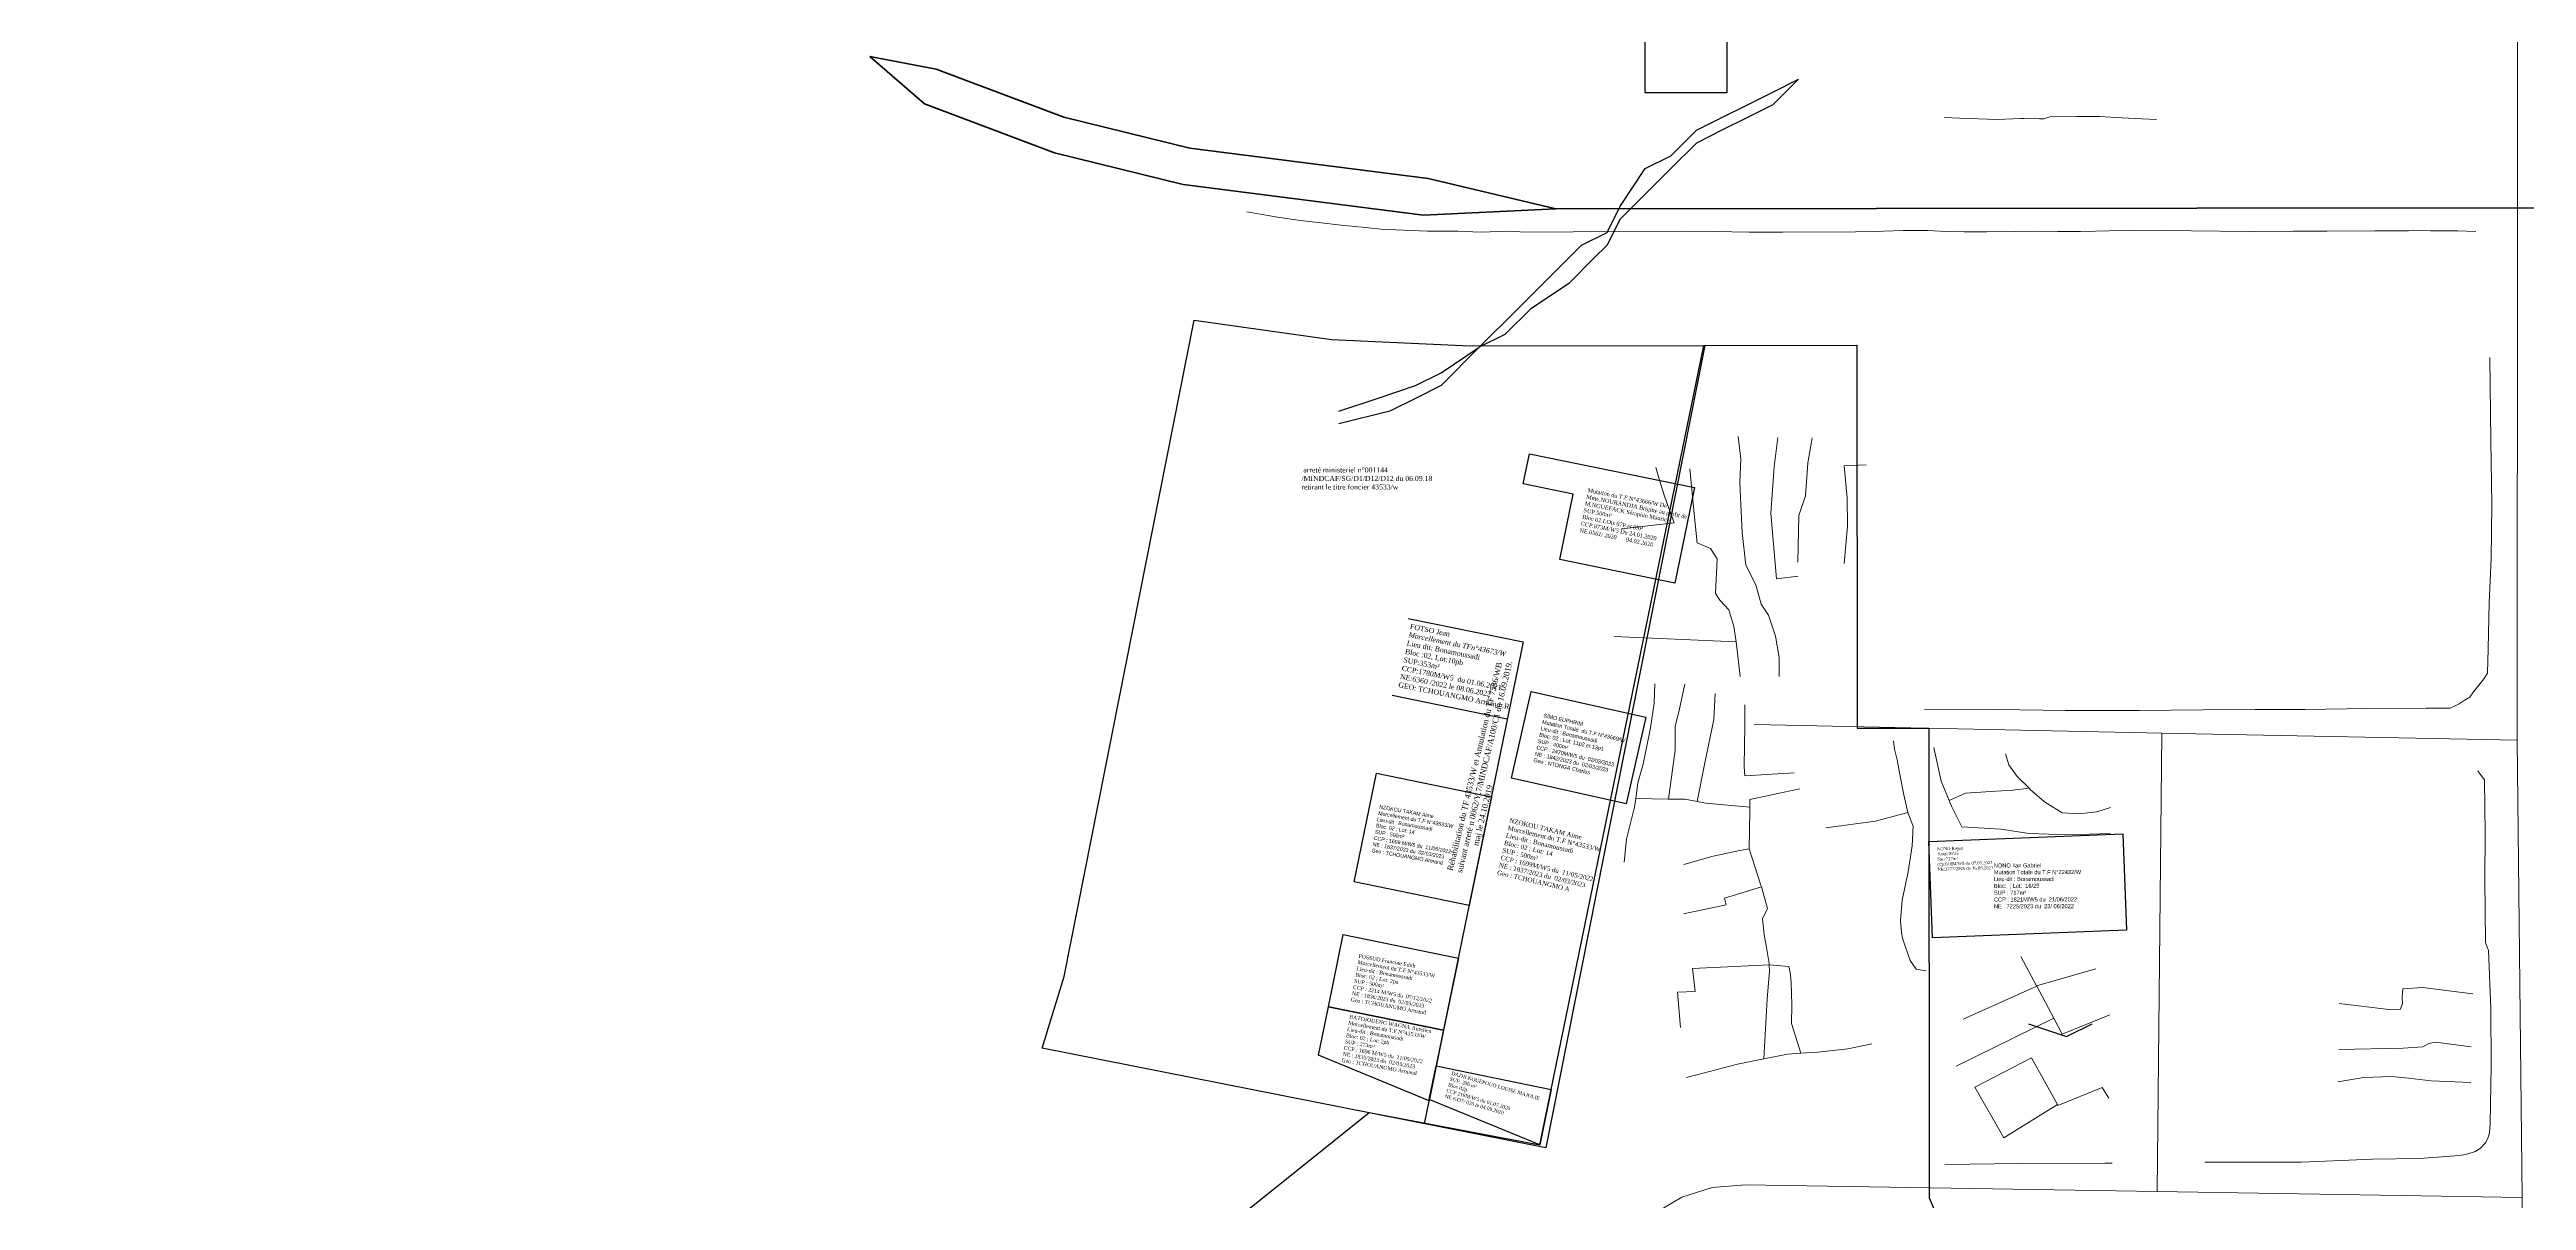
# Model space of a CAD drawing. Header units: millimetres. Extents: x 579832 to 917290, y 449831 to 1452191.
# Drawn here: x 581468.7 to 581953.6, y 451282.9 to 451508.3 of the extents above; entities that cross this region are included whole.
import ezdxf

# ---------------------------------------------------------------- set-up
doc = ezdxf.new("R2010")
doc.units = ezdxf.units.MM
doc.header["$LTSCALE"] = 10
for name, color, linetype, lineweight in [('drains_fossés', 120, 'Continuous', 20), ('MAJ APRES LE 13.01.2023', 222, 'Continuous', 30), ('Roads_main1', 10, 'Continuous', 100), ('Roads_others', 24, 'Continuous', 9)]:
    doc.layers.add(name, color=color, linetype=linetype, lineweight=lineweight)
doc.layers.add('end maj 26 02 2021', color=7, linetype='Continuous')
doc.layers.add('MAJ_AVRIL_2021', color=7, linetype='Continuous')
doc.styles.add('RomanS', font='romans.shx')
doc.styles.add('Times 1.0', font='times.ttf', dxfattribs={"width": 0.99, "height": 1})

msp = doc.modelspace()

# ---------------------------------------------------------------- linework, layer by layer
at = {"color": 5}
for p, q in [((581734.65, 451396.87), (581757.19, 451392.28)), ((581757.19, 451392.28), (581737.83, 451297.91)), ((581754.09, 451377.18), (581731.57, 451381.82))]:
    msp.add_line(p, q, dxfattribs=at)
at = {"layer": 'drains_fossés'}
for p, q in [((581790.83, 451416.1), (581789.81, 451426.18)), ((581786.73, 451415.63), (581776.42, 451414.44)), ((581798.87, 451392.32), (581774.99, 451393.34)), ((581785.67, 451361.53), (581779.23, 451361.66)), ((581857.72, 451324.96), (581854.64, 451330.71)), ((581857.72, 451324.96), (581854.64, 451330.71)), ((581857.74, 451324.9), (581843.32, 451318.4)), ((581857.74, 451324.9), (581843.32, 451318.4)), ((581869.32, 451328.29), (581857.72, 451324.96)), ((581869.32, 451328.29), (581857.72, 451324.96)), ((581861.12, 451318.61), (581857.74, 451324.9)), ((581861.12, 451318.61), (581857.74, 451324.9)), ((581841.95, 451309.2), (581861.12, 451318.61)), ((581841.95, 451309.2), (581861.12, 451318.61))]:
    msp.add_line(p, q, dxfattribs=at)
for points in [[(581881.23, 451494.61), (581878.33, 451494.71), (581874.39, 451494.95), (581870.04, 451495.16), (581865.6, 451495.2), (581860.34, 451495.14), (581859.13, 451494.73), (581858.98, 451494.72), (581858.76, 451494.72), (581858.31, 451494.72), (581855.32, 451494.79), (581854.66, 451494.78), (581849.94, 451494.58), (581842.63, 451494.88), (581839.71, 451494.99)], [(581881.23, 451494.61), (581878.33, 451494.71), (581874.39, 451494.95), (581870.04, 451495.16), (581865.6, 451495.2), (581860.34, 451495.14), (581859.13, 451494.73), (581858.98, 451494.72), (581858.76, 451494.72), (581858.31, 451494.72), (581855.32, 451494.79), (581854.66, 451494.78), (581849.94, 451494.58), (581842.63, 451494.88), (581839.71, 451494.99)], [(581943.71, 451472.69), (581940.2, 451472.82), (581934.88, 451472.8), (581932.5, 451472.84), (581930.56, 451472.81), (581923.9, 451472.77), (581914.57, 451472.72), (581907.94, 451472.71), (581900.34, 451472.68), (581899.63, 451472.75), (581899.2, 451472.7), (581876.84, 451472.92), (581874.55, 451472.84), (581869.26, 451472.74), (581866.32, 451472.7), (581861.88, 451472.68), (581857.74, 451472.71), (581853.69, 451472.66), (581847.99, 451472.59), (581843.57, 451472.59), (581839.97, 451472.68), (581836.42, 451472.88), (581831.58, 451472.85), (581825.87, 451472.69), (581818.67, 451472.56), (581811.86, 451472.58), (581807.98, 451472.57), (581801.43, 451472.56), (581794.63, 451472.68), (581788.46, 451472.74), (581782.01, 451472.61), (581773.98, 451472.66), (581767, 451472.59), (581757.65, 451472.51), (581754.61, 451472.71), (581748.86, 451472.56), (581744.42, 451472.73), (581743.94, 451472.73), (581738.49, 451472.72), (581733.73, 451472.94), (581729.35, 451473.15), (581725.69, 451473.5), (581721.54, 451473.89), (581717.65, 451474.38), (581713.62, 451474.82), (581709.11, 451475.45), (581705.78, 451476.07), (581703.11, 451476.54)], [(581943.71, 451472.69), (581940.2, 451472.82), (581934.88, 451472.8), (581932.5, 451472.84), (581930.56, 451472.81), (581923.9, 451472.77), (581914.57, 451472.72), (581907.94, 451472.71), (581900.34, 451472.68), (581899.63, 451472.75), (581899.2, 451472.7), (581876.84, 451472.92), (581874.55, 451472.84), (581869.26, 451472.74), (581866.32, 451472.7), (581861.88, 451472.68), (581857.74, 451472.71), (581853.69, 451472.66), (581847.99, 451472.59), (581843.57, 451472.59), (581839.97, 451472.68), (581836.42, 451472.88), (581831.58, 451472.85), (581825.87, 451472.69), (581818.67, 451472.56), (581811.86, 451472.58), (581807.98, 451472.57), (581801.43, 451472.56), (581794.63, 451472.68), (581788.46, 451472.74), (581782.01, 451472.61), (581773.98, 451472.66), (581767, 451472.59), (581757.65, 451472.51), (581754.61, 451472.71), (581748.86, 451472.56), (581744.42, 451472.73), (581743.94, 451472.73), (581738.49, 451472.72), (581733.73, 451472.94), (581729.35, 451473.15), (581725.69, 451473.5), (581721.54, 451473.89), (581717.65, 451474.38), (581713.62, 451474.82), (581709.11, 451475.45), (581705.78, 451476.07), (581703.11, 451476.54)], [(581946.48, 451447.99), (581946.64, 451431.67), (581946.83, 451419.25), (581946.72, 451408.57), (581946.34, 451400), (581946.13, 451390.91), (581946, 451386.19), (581945.35, 451385.13), (581943.3, 451382.55), (581942.57, 451381.5), (581941.45, 451380.84), (581940.49, 451380.16), (581938.73, 451379.33), (581934.02, 451379.29), (581922.42, 451379.27), (581910.33, 451379.06), (581900.52, 451379.03), (581890.31, 451379), (581877.79, 451378.87), (581863.37, 451378.89), (581845.56, 451379.1), (581835.77, 451379.06)], [(581946.48, 451447.99), (581946.64, 451431.67), (581946.83, 451419.25), (581946.72, 451408.57), (581946.34, 451400), (581946.13, 451390.91), (581946, 451386.19), (581945.35, 451385.13), (581943.3, 451382.55), (581942.57, 451381.5), (581941.45, 451380.84), (581940.49, 451380.16), (581938.73, 451379.33), (581934.02, 451379.29), (581922.42, 451379.27), (581910.33, 451379.06), (581900.52, 451379.03), (581890.31, 451379), (581877.79, 451378.87), (581863.37, 451378.89), (581845.56, 451379.1), (581835.77, 451379.06)], [(581799.32, 451432.54), (581799.79, 451428.1), (581799.6, 451423.51), (581799.84, 451419.23), (581800.1, 451413.75), (581800.78, 451407.35), (581802.72, 451403.5), (581803.81, 451399.67), (581805.22, 451397.55), (581806.62, 451393.43), (581807.29, 451389.27), (581807.31, 451385.5)], [(581811.06, 451405.14), (581806.81, 451404.68), (581805.7, 451417.52), (581806.34, 451426.56), (581807.03, 451432.32)], [(581810.99, 451407.9), (581811.17, 451417.03), (581812.47, 451420.9), (581812.92, 451427.37), (581813.49, 451430.67), (581813.78, 451432.25)], [(581820.02, 451407.62), (581820.72, 451414.94), (581820.63, 451420.44), (581820.02, 451426.8), (581824.35, 451426.95)], [(581786.73, 451415.63), (581784.92, 451420.63), (581783.87, 451423.95), (581783.17, 451426.45)], [(581798.87, 451392.32), (581798.42, 451395.31), (581797.48, 451398.61), (581795.73, 451400.44), (581794.87, 451401.78), (581795.16, 451408.59), (581793.9, 451410.58), (581791.28, 451411.69), (581790.83, 451416.1)], [(581799.69, 451385.52), (581799.06, 451391.18), (581798.87, 451392.32)], [(581779.23, 451361.66), (581779.63, 451364.67), (581780.69, 451368.34), (581782.12, 451375.46), (581782.82, 451380.33), (581782.99, 451384.11)], [(581785.67, 451361.53), (581786.93, 451371.12), (581786.97, 451375.72), (581787.78, 451379.21), (581788.86, 451384.05)], [(581791.26, 451361.01), (581792.65, 451367.94), (581794.5, 451377.11), (581794.77, 451382.16)], [(581800.62, 451380), (581800.62, 451375.63), (581800.5, 451372.01), (581800.46, 451367.85), (581800.6, 451366.05), (581810.23, 451366.63)], [(581832.53, 451358.87), (581831.71, 451362.36), (581830.89, 451366.63), (581830.41, 451369.2), (581829.88, 451371.27), (581829.71, 451372.93)], [(581840.59, 451361.23), (581839.01, 451365), (581837.59, 451371.59)], [(581840.59, 451361.23), (581839.01, 451365), (581837.59, 451371.59)], [(581856.25, 451363.63), (581853.93, 451365.95), (581852.29, 451368.19), (581851.65, 451370.38)], [(581856.25, 451363.63), (581853.93, 451365.95), (581852.29, 451368.19), (581851.65, 451370.38)], [(581801.57, 451359.91), (581801.58, 451361.45), (581811.38, 451363.51)], [(581856.25, 451363.63), (581853.1, 451363.23), (581848.78, 451362.99), (581843.81, 451362.69), (581840.59, 451361.23)], [(581856.25, 451363.63), (581853.1, 451363.23), (581848.78, 451362.99), (581843.81, 451362.69), (581840.59, 451361.23)], [(581872.17, 451359.86), (581869.51, 451359.02), (581865.97, 451358.6), (581862.71, 451358.84), (581859.25, 451360.97), (581856.45, 451363.42), (581856.25, 451363.63)], [(581872.17, 451359.86), (581869.51, 451359.02), (581865.97, 451358.6), (581862.71, 451358.84), (581859.25, 451360.97), (581856.45, 451363.42), (581856.25, 451363.63)], [(581944.09, 451367.05), (581944.57, 451366.37), (581945.44, 451365.27), (581945.55, 451354.81), (581945.49, 451345.76), (581945.62, 451333.41), (581945.98, 451332.34), (581946.18, 451331.91), (581946.69, 451320.41), (581946.7, 451309.27), (581946.51, 451297.92), (581946.39, 451296.17), (581946.13, 451295.3), (581945.69, 451294.28), (581944.68, 451293.2), (581943.64, 451292.48), (581941.73, 451291.88), (581940.47, 451291.7), (581932.73, 451291.11), (581923.49, 451290.99), (581909.54, 451290.4), (581890.73, 451290.38), (581890.64, 451290.38)], [(581944.09, 451367.05), (581944.57, 451366.37), (581945.44, 451365.27), (581945.55, 451354.81), (581945.49, 451345.76), (581945.62, 451333.41), (581945.98, 451332.34), (581946.18, 451331.91), (581946.69, 451320.41), (581946.7, 451309.27), (581946.51, 451297.92), (581946.39, 451296.17), (581946.13, 451295.3), (581945.69, 451294.28), (581944.68, 451293.2), (581943.64, 451292.48), (581941.73, 451291.88), (581940.47, 451291.7), (581932.73, 451291.11), (581923.49, 451290.99), (581909.54, 451290.4), (581890.73, 451290.38), (581890.64, 451290.38)], [(581776.97, 451349.15), (581777.45, 451353.64), (581779, 451359.94), (581779.23, 451361.66)], [(581791.26, 451361.01), (581788.92, 451361.47), (581785.67, 451361.53)], [(581801.57, 451359.91), (581792.87, 451360.69), (581791.26, 451361.01)], [(581801.42, 451351.8), (581801.57, 451359.13), (581801.57, 451359.91)], [(581832.53, 451358.87), (581826.21, 451357.21), (581816.48, 451355.86)], [(581836.11, 451327.91), (581834.13, 451328.19), (581832.95, 451329.92), (581832.03, 451332.51), (581831.47, 451334.29), (581831.25, 451335.3), (581831.1, 451337.73), (581831.43, 451341.71), (581832.61, 451347.26), (581833.34, 451352.34), (581833.57, 451356.18), (581832.58, 451358.66), (581832.53, 451358.87)], [(581872.11, 451354.79), (581864, 451354.54), (581856.26, 451354.77), (581850.72, 451355.64), (581843.07, 451356.05), (581841.03, 451360.14), (581840.59, 451361.23)], [(581872.11, 451354.79), (581864, 451354.54), (581856.26, 451354.77), (581850.72, 451355.64), (581843.07, 451356.05), (581841.03, 451360.14), (581840.59, 451361.23)], [(581788.66, 451348.71), (581794.4, 451350.33), (581799.64, 451351.43), (581801.42, 451351.8)], [(581803.83, 451344.36), (581803.69, 451344.87), (581801.42, 451351.8)], [(581788.59, 451339.01), (581796.94, 451340.83), (581796.62, 451342.14), (581803.83, 451344.36)], [(581805.36, 451329.08), (581805.35, 451329.34), (581804.77, 451332.86), (581804.39, 451334.96), (581804.04, 451338.04), (581805.01, 451340.1), (581803.83, 451344.36)], [(581788.02, 451316.75), (581787.38, 451323.69), (581790.89, 451323.82), (581790.38, 451328.34), (581805.36, 451329.08)], [(581804.31, 451310.64), (581804.94, 451322.4), (581805.41, 451327.82), (581805.36, 451329.08)], [(581811.54, 451311.73), (581809.76, 451317.58), (581809.8, 451321.23), (581809.65, 451325.65), (581809.49, 451327.52), (581809.22, 451328.71), (581805.36, 451329.08)], [(581943.12, 451323.37), (581933.26, 451324.6), (581929.46, 451324.35), (581929.29, 451322.72), (581929.34, 451321.42), (581928.94, 451320.3), (581927.25, 451320.26), (581916.94, 451321.51)], [(581943.12, 451323.37), (581933.26, 451324.6), (581929.46, 451324.35), (581929.29, 451322.72), (581929.34, 451321.42), (581928.94, 451320.3), (581927.25, 451320.26), (581916.94, 451321.51)], [(581861.12, 451318.61), (581862.71, 451315.45), (581872.05, 451319.28)], [(581861.12, 451318.61), (581862.71, 451315.45), (581872.05, 451319.28)], [(581789.16, 451307), (581799.13, 451309.63), (581804.31, 451310.64)], [(581804.31, 451310.64), (581808.96, 451311.55), (581811.54, 451311.73)], [(581811.54, 451311.73), (581814.86, 451311.96), (581820.79, 451312.59), (581825.45, 451313.61)], [(581845.6, 451305.12), (581856.73, 451310.86), (581861.79, 451301.68)], [(581845.6, 451305.12), (581856.73, 451310.86), (581861.79, 451301.68)], [(581942.8, 451313.02), (581935.9, 451313.88), (581934.55, 451313.63), (581933.36, 451312.99), (581929.47, 451312.76), (581916.91, 451312.5)], [(581942.8, 451313.02), (581935.9, 451313.88), (581934.55, 451313.63), (581933.36, 451312.99), (581929.47, 451312.76), (581916.91, 451312.5)], [(581942.78, 451306.01), (581934.96, 451306.32), (581930.53, 451306.85), (581927.3, 451307.16), (581921.77, 451307.01), (581916.72, 451306.16)], [(581942.78, 451306.01), (581934.96, 451306.32), (581930.53, 451306.85), (581927.3, 451307.16), (581921.77, 451307.01), (581916.72, 451306.16)], [(581861.79, 451301.68), (581851.29, 451295.16), (581845.6, 451305.12)], [(581861.79, 451301.68), (581851.29, 451295.16), (581845.6, 451305.12)], [(581861.79, 451301.68), (581861.87, 451301.53), (581870.55, 451305.05), (581871.85, 451302.96)], [(581861.79, 451301.68), (581861.87, 451301.53), (581870.55, 451305.05), (581871.85, 451302.96)], [(581872.54, 451290.2), (581871.14, 451290.19), (581854.31, 451290.14), (581839.74, 451289.97)], [(581872.54, 451290.2), (581871.14, 451290.19), (581854.31, 451290.14), (581839.74, 451289.97)]]:
    msp.add_lwpolyline(points, dxfattribs=at)
at = {"layer": 'end maj 26 02 2021', "flags": 128}
for points in [[(581768.61, 451469.99), (581773.61, 451472.49), (581776.11, 451477.49), (581781.11, 451484.99), (581786.11, 451487.49), (581791.11, 451492.49), (581796.11, 451494.99), (581801.11, 451497.49), (581806.11, 451499.99), (581811.11, 451502.49), (581806.11, 451497.49), (581801.11, 451494.99), (581796.11, 451492.49), (581791.11, 451489.99), (581786.11, 451484.99), (581781.11, 451479.99), (581776.11, 451474.99), (581773.61, 451469.99), (581771.11, 451467.49), (581766.11, 451462.49), (581758.61, 451457.49), (581753.61, 451452.49), (581748.61, 451449.99), (581741.11, 451442.49), (581736.11, 451439.99), (581731.11, 451437.49), (581721.11, 451434.99)], [(581768.61, 451469.99), (581773.61, 451472.49), (581776.11, 451477.49), (581781.11, 451484.99), (581786.11, 451487.49), (581791.11, 451492.49), (581796.11, 451494.99), (581801.11, 451497.49), (581806.11, 451499.99), (581811.11, 451502.49), (581806.11, 451497.49), (581801.11, 451494.99), (581796.11, 451492.49), (581791.11, 451489.99), (581786.11, 451484.99), (581781.11, 451479.99), (581776.11, 451474.99), (581773.61, 451469.99), (581771.11, 451467.49), (581766.11, 451462.49), (581758.61, 451457.49), (581753.61, 451452.49), (581748.61, 451449.99), (581741.11, 451442.49), (581736.11, 451439.99), (581731.11, 451437.49), (581721.11, 451434.99)], [(581721.11, 451437.49), (581728.61, 451439.99), (581736.11, 451442.49), (581741.11, 451444.99), (581748.61, 451449.99), (581756.11, 451457.49), (581761.11, 451462.49), (581768.61, 451469.99)], [(581721.11, 451437.49), (581728.61, 451439.99), (581736.11, 451442.49), (581741.11, 451444.99), (581748.61, 451449.99), (581756.11, 451457.49), (581761.11, 451462.49), (581768.61, 451469.99)], [(581856.11, 451317.49), (581863.61, 451314.99), (581868.61, 451317.49)], [(581856.11, 451317.49), (581863.61, 451314.99), (581868.61, 451317.49)], [(581856.11, 451317.49), (581863.61, 451314.99), (581868.61, 451317.49)], [(581856.11, 451317.49), (581863.61, 451314.99), (581868.61, 451317.49)]]:
    msp.add_lwpolyline(points, dxfattribs=at)
at = {"layer": 'end maj 26 02 2021', "color": 6, "lineweight": 30, "flags": 128}
msp.add_lwpolyline([(581692.8, 451455.31), (581719.65, 451451.5), (581746.75, 451450.26), (581792.75, 451450.34), (581761.65, 451293.19), (581727.71, 451299.91), (581662.98, 451312.73), (581667.34, 451326.77)], close=True, dxfattribs=at)
msp.add_lwpolyline([(581692.8, 451455.31), (581719.65, 451451.5), (581746.75, 451450.26), (581792.75, 451450.34), (581761.65, 451293.19), (581727.71, 451299.91), (581662.98, 451312.73), (581667.34, 451326.77)], close=True, dxfattribs=at)
at = {"layer": 'end maj 26 02 2021', "color": 1, "flags": 128}
msp.add_lwpolyline([(581523.29, 450916.17), (581435.73, 451067.69), (581514.41, 451121.81), (581502.75, 451138.06), (581635.77, 451226.97), (581727.07, 451300.14), (581760.47, 451293.77), (581792.55, 451450.37), (581822.55, 451450.4), (581822.62, 451375.4), (581836.62, 451375.41), (581836.71, 451283.41), (581873, 451198.87), (581858.81, 451194), (581868.56, 451165.63), (581941.38, 451190.64), (581945.75, 451135.81), (581981.43, 451091.36), (581931.38, 451053.09), (581929, 450990.99), (581996.59, 450953.66)], dxfattribs=at)
msp.add_lwpolyline([(581523.29, 450916.17), (581435.73, 451067.69), (581514.41, 451121.81), (581502.75, 451138.06), (581635.77, 451226.97), (581727.07, 451300.14), (581760.47, 451293.77), (581792.55, 451450.37), (581822.55, 451450.4), (581822.62, 451375.4), (581836.62, 451375.41), (581836.71, 451283.41), (581873, 451198.87), (581858.81, 451194), (581868.56, 451165.63), (581941.38, 451190.64), (581945.75, 451135.81), (581981.43, 451091.36), (581931.38, 451053.09), (581929, 450990.99), (581996.59, 450953.66)], dxfattribs=at)
at = {"layer": 'end maj 26 02 2021', "color": 1, "lineweight": 30, "flags": 128}
msp.add_lwpolyline([(581523.29, 450916.17), (581435.73, 451067.69), (581514.41, 451121.81), (581502.75, 451138.06), (581635.77, 451226.97), (581727.07, 451300.14), (581760.47, 451293.77), (581792.55, 451450.37), (581822.55, 451450.4), (581822.62, 451375.4), (581836.62, 451375.41), (581836.71, 451283.41), (581873, 451198.87), (581858.81, 451194), (581868.56, 451165.63), (581941.38, 451190.64), (581945.75, 451135.81), (581981.43, 451091.36), (581931.38, 451053.09), (581929, 450990.99), (581996.59, 450953.66)], dxfattribs=at)
msp.add_lwpolyline([(581523.29, 450916.17), (581435.73, 451067.69), (581514.41, 451121.81), (581502.75, 451138.06), (581635.77, 451226.97), (581727.07, 451300.14), (581760.47, 451293.77), (581792.55, 451450.37), (581822.55, 451450.4), (581822.62, 451375.4), (581836.62, 451375.41), (581836.71, 451283.41), (581873, 451198.87), (581858.81, 451194), (581868.56, 451165.63), (581941.38, 451190.64), (581945.75, 451135.81), (581981.43, 451091.36), (581931.38, 451053.09), (581929, 450990.99), (581996.59, 450953.66)], dxfattribs=at)
at = {"layer": 'end maj 26 02 2021', "color": 3, "lineweight": -3, "flags": 128}
msp.add_lwpolyline([(581758.42, 451429.16), (581790.74, 451422.55), (581786.91, 451403.83), (581764.38, 451408.44), (581764.38, 451408.44), (581767, 451421.22), (581757.2, 451423.23)], close=True, dxfattribs=at)
msp.add_lwpolyline([(581758.42, 451429.16), (581790.74, 451422.55), (581786.91, 451403.83), (581764.38, 451408.44), (581764.38, 451408.44), (581767, 451421.22), (581757.2, 451423.23)], close=True, dxfattribs=at)
at = {"layer": 'end maj 26 02 2021', "color": 150, "lineweight": -3, "flags": 128}
msp.add_lwpolyline([(581740.14, 451309.29), (581762.7, 451304.67), (581760.47, 451293.77), (581738.79, 451302.68)], close=True, dxfattribs=at)
msp.add_lwpolyline([(581740.14, 451309.29), (581762.7, 451304.67), (581760.47, 451293.77), (581738.79, 451302.68)], close=True, dxfattribs=at)
at = {"layer": 'MAJ APRES LE 13.01.2023', "flags": 128}
for points in [[(581781.07, 451529.81), (581797.08, 451529.81), (581797.1, 451499.84), (581781.09, 451499.83)], [(581758.74, 451382.56), (581781.19, 451377.56), (581777.38, 451360.59), (581754.93, 451365.59)], [(581721.97, 451334.97), (581744.5, 451330.33), (581741.61, 451316.23), (581719.08, 451320.86)], [(581719.08, 451320.86), (581741.61, 451316.23), (581738.79, 451302.44), (581717.13, 451311.34)]]:
    msp.add_lwpolyline(points, close=True, dxfattribs=at)
at = {"layer": 'MAJ APRES LE 13.01.2023', "color": 232, "lineweight": 30, "flags": 128}
for points in [[(581728.45, 451366.59), (581750.97, 451361.95), (581746.62, 451340.65), (581724.09, 451345.29)], [(581874.59, 451354.72), (581875.33, 451335.85), (581837.36, 451334.35), (581836.62, 451353.22)], [(581874.59, 451354.72), (581875.33, 451335.85), (581837.36, 451334.35), (581836.62, 451353.22)]]:
    msp.add_lwpolyline(points, close=True, dxfattribs=at)
at = {"layer": 'MAJ_AVRIL_2021', "color": 150, "lineweight": -3, "flags": 128}
msp.add_lwpolyline([(581874.59, 451354.72), (581875.33, 451335.85), (581837.36, 451334.35), (581836.62, 451353.22)], close=True, dxfattribs=at)
msp.add_lwpolyline([(581874.59, 451354.72), (581875.33, 451335.85), (581837.36, 451334.35), (581836.62, 451353.22)], close=True, dxfattribs=at)
msp.add_lwpolyline([(581874.59, 451354.72), (581875.33, 451335.85), (581837.36, 451334.35), (581836.62, 451353.22)], close=True, dxfattribs=at)
msp.add_lwpolyline([(581874.59, 451354.72), (581875.33, 451335.85), (581837.36, 451334.35), (581836.62, 451353.22)], close=True, dxfattribs=at)
at = {"layer": 'Roads_main1'}
for points in [[(581629.26, 451506.97), (581639.98, 451497.66), (581665.45, 451488.08), (581690.61, 451481.89), (581737.66, 451475.88), (581763.56, 451477.08)], [(581763.56, 451477.08), (581738.58, 451483.02), (581691.95, 451488.99), (581667.24, 451495.07), (581642.29, 451504.45), (581629.26, 451506.97)], [(582239.56, 451478.89), (582091.41, 451476.81), (581951.87, 451477.29), (581763.56, 451477.08)], [(582239.56, 451478.89), (582091.41, 451476.81), (581951.87, 451477.29), (581763.56, 451477.08)]]:
    msp.add_lwpolyline(points, dxfattribs=at)
at = {"layer": 'Roads_others'}
msp.add_line((581882.24, 451374.44), (581881.34, 451284.64), dxfattribs=at)
msp.add_line((581882.24, 451374.44), (581881.34, 451284.64), dxfattribs=at)
for points in [[(581953.31, 452087.43), (581950.42, 451884.42), (581949.81, 451840.96), (581950.35, 451784.12), (581950.3, 451730.35), (581952.57, 451595.64), (581951.93, 451550.34), (581951.87, 451477.29)], [(581953.31, 452087.43), (581950.42, 451884.42), (581949.81, 451840.96), (581950.35, 451784.12), (581950.3, 451730.35), (581952.57, 451595.64), (581951.93, 451550.34), (581951.87, 451477.29)], [(581951.87, 451477.29), (581951.84, 451373.08), (581952.79, 451283.46), (581951.83, 451193.61)], [(581951.87, 451477.29), (581951.84, 451373.08), (581952.79, 451283.46), (581951.83, 451193.61)], [(581802.44, 451376.11), (581882.24, 451374.44), (581951.84, 451373.08)], [(581802.44, 451376.11), (581882.24, 451374.44), (581951.84, 451373.08)], [(581952.79, 451283.46), (581881.34, 451284.64), (581800.66, 451285.98), (581794.19, 451285.46), (581788.23, 451283.53), (581781.98, 451279.83), (581762.16, 451267.15), (581617.21, 451174.32)], [(581952.79, 451283.46), (581881.34, 451284.64), (581800.66, 451285.98), (581794.19, 451285.46), (581788.23, 451283.53), (581781.98, 451279.83), (581762.16, 451267.15), (581617.21, 451174.32)]]:
    msp.add_lwpolyline(points, dxfattribs=at)

# ---------------------------------------------------------------- texts
at = {"insert": (581735.17, 451395.86), "char_height": 1, "width": 22.5847, "attachment_point": 1, "rotation": 348.7137}
msp.add_mtext('\\A1;{\\fTimes New Roman|b0|i0|c0|p18;FOTSO Jean\\P\\fTimes New Roman|b0|i1|c0|p18;\\C1;Morcellement du TFn°43673/W\\P\\fTimes New Roman|b0|i0|c0|p18;\\C0;Lieu dit: Bonamoussadi\\PBloc :02, Lot:10pb\\PSUP:353m²\\PCCP:1780M/W5  du 01.06.2021\\PNE:6360 /2022 le 08.06.2022\\P\\C1;GEO: TCHOUANGMO Armand .R}', dxfattribs=at)
at = {"color": 3, "insert": (581754.62, 451357.8), "char_height": 0.8967, "width": 22.2766, "attachment_point": 1, "rotation": 346.7597}
msp.add_mtext('{\\fTimes New Roman|b0|i0|c0|p18;NZOKOU TAKAM Aime   \\P\\C1;Morcellement du T.F N°43533/W      \\P\\C256;Lieu-dit : Bonamoussadi\\PBloc: 02 ; Lot: 14\\PSUP : 500m²\\PCCP : 1699M/W5 du  11/05/2022\\PNE : 1837/2023 du  02/03/2023\\P\\C1;Geo : TCHOUANGMO A}', dxfattribs=at)
at = {"layer": 'end maj 26 02 2021', "color": 150, "linetype": 'ByBlock', "lineweight": -3, "ltscale": 0.0014, "insert": (581713.78, 451426.48), "char_height": 1, "width": 90.5408, "attachment_point": 1, "style": 'Times 1.0'}
msp.add_mtext('\\A1;{\\fTimes New Roman|b0|i0|c186|p18;\\C1; arreté ministeriel n°001144\\fTimes New Roman|b0|i0|c0|p18;\\P\\fTimes New Roman|b0|i0|c186|p18;/MINDCAF/SG/D1/D12/D12 du 06.09.18\\P\\fTimes New Roman|b0|i0|c0|p18;retirant le titre foncier 43533/w}', dxfattribs=at)
msp.add_mtext('\\A1;{\\fTimes New Roman|b0|i0|c186|p18;\\C1; arreté ministeriel n°001144\\fTimes New Roman|b0|i0|c0|p18;\\P\\fTimes New Roman|b0|i0|c186|p18;/MINDCAF/SG/D1/D12/D12 du 06.09.18\\P\\fTimes New Roman|b0|i0|c0|p18;retirant le titre foncier 43533/w}', dxfattribs=at)
at = {"layer": 'end maj 26 02 2021', "color": 150, "linetype": 'ByBlock', "lineweight": -3, "ltscale": 0.0014, "attachment_point": 1, "style": 'Times 1.0'}
for s, insert, char_height, width, rotation in [('{\\C1;Mutation du T.F.N°43666/W De Mme.NOURANDJA Brigitte \\C7;au profit de} {\\C7;M.NGUEFACK Séraphin Maurice\\PSUP.500m²\\PBloc 02 LOts 07P et 09P\\PCCP.873M/W5 Du 24.01.2020\\PNE.0561/ 2020 Le 04.02.2020}', (581769.9, 451422.44), 0.8, 21.6737, 348.6822), ('{\\C1;Mutation du T.F.N°43666/W De Mme.NOURANDJA Brigitte \\C7;au profit de} {\\C7;M.NGUEFACK Séraphin Maurice\\PSUP.500m²\\PBloc 02 LOts 07P et 09P\\PCCP.873M/W5 Du 24.01.2020\\PNE.0561/ 2020 Le 04.02.2020}', (581769.9, 451422.44), 0.8, 21.6737, 348.6822), ('{\\fTimes New Roman|b0|i0|c186|p18;\\C1;Réhabilitation du TF 43533/W et Annulation du TF 7586/WB \\Psuivant arreté n 0062/Y.7/MINDCAF/A100/C1 du 16.09.2019.\\P\\C256;              maj le 24.10.2019}', (581742.28, 451347.66), 1.1283, 173.6276, 76.5742)]:
    msp.add_mtext(s, dxfattribs=dict(at, insert=insert, char_height=char_height, width=width, rotation=rotation))
at = {"layer": 'end maj 26 02 2021', "color": 150, "lineweight": -3, "insert": (581743.28, 451308.21), "char_height": 0.7, "width": 40.4623, "attachment_point": 1, "rotation": 343.7759}
msp.add_mtext('{\\fTimes New Roman|b0|i0|c186|p18;\\W0.99;\\C256;DADJI KOUEPOUO LOUISE MAJOLIE\\PSUP. 206 m²\\PBloc 02p\\PCCP 218M/W\\fTimes New Roman|b0|i0|c0|p18;5 du 01.07.2020\\PNE 6337/ 020 le 04.09.2020}', dxfattribs=at)
msp.add_mtext('{\\fTimes New Roman|b0|i0|c186|p18;\\W0.99;\\C256;DADJI KOUEPOUO LOUISE MAJOLIE\\PSUP. 206 m²\\PBloc 02p\\PCCP 218M/W\\fTimes New Roman|b0|i0|c0|p18;5 du 01.07.2020\\PNE 6337/ 020 le 04.09.2020}', dxfattribs=at)
at = {"layer": 'MAJ APRES LE 13.01.2023', "attachment_point": 1}
for s, insert, char_height, width, rotation in [('SIMO EUPHRIM   \\P{\\C1;Mutation Totale  du T.F N°43669/W      \\P\\C256;Lieu-dit : Bonamoussadi\\PBloc: 02 ; Lot: 11p2 et 13p1 \\PSUP : 400m²\\PCCP : 2470M/W5 du  02/03/2023\\PNE : 1842/2023 du  02/03/2023\\P\\C1;Geo : NTONGA Charles}', (581761.29, 451378.28), 0.7664, 19.0407, 347.2606), ('{\\fTimes New Roman|b0|i0|c0|p18;\\C0;FOSSUO Francine Edith\\P\\C1;Morcellement du T.F N°43533/W     \\P\\C256;Lieu-dit : Bonamoussadi\\PBloc: 02 ; Lot: 2pa\\PSUP : 500m²\\PCCP : 2214 M/W5 du  07/12/2022\\PNE : 1836/2023 du  02/03/2023\\P\\C1;Geo : TCHOUANGMO Armand}', (581725.05, 451331.18), 0.7412, 16.8234, 349.9071), ('{\\fTimes New Roman|b0|i0|c0|p18;\\C0;BATDJOUENG WAGNA Aurelien\\P\\C1;Morcellement du T.F N°43533/W     \\P\\C256;Lieu-dit : Bonamoussadi\\PBloc: 02 ; Lot: 2pb\\PSUP : 273m²\\PCCP : 1696 M/W5 du  11/05/2022\\PNE : 1835/2023 du  02/03/2023\\P\\C1;Geo : TCHOUANGMO Armand}', (581723.23, 451319.3), 0.7412, 16.8234, 349.9071)]:
    msp.add_mtext(s, dxfattribs=dict(at, insert=insert, char_height=char_height, width=width, rotation=rotation))
at = {"layer": 'MAJ APRES LE 13.01.2023', "color": 232, "lineweight": 30, "attachment_point": 1}
for s, insert, char_height, width, rotation in [('{\\C0;NZOKOU TAKAM Aime\\P\\C1;Morcellement du T.F N°43533/W     \\P\\C7;Lieu-dit : Bonamoussadi\\PBloc: 02 ; Lot: 14\\PSUP : 500m²\\PCCP : 1699 M/W5 du  11/05/2022\\PNE : 1837/2023 du  02/03/2023\\P\\C1;Geo : TCHOUANGMO Armand}', (581729.11, 451360.38), 0.7412, 16.8234, 349.9071), ('NONO Ilan Gabriel    \\P{\\C1;Mutation Totale du T.F N°22432/W     \\P\\C256;Lieu-dit : Bonamoussadi\\PBloc:  ; Lot:  16/25\\PSUP : 717m²\\PCCP : 1821M/W5 du  21/06/2022\\PNE : 7225/2023 du  23/ 06/2022\\P\\C1;Geo : MAETUR}', (581849.35, 451348.91), 0.8, 33.1951, 0.1534), ('NONO Ilan Gabriel    \\P{\\C1;Mutation Totale du T.F N°22432/W     \\P\\C256;Lieu-dit : Bonamoussadi\\PBloc:  ; Lot:  16/25\\PSUP : 717m²\\PCCP : 1821M/W5 du  21/06/2022\\PNE : 7225/2023 du  23/ 06/2022\\P\\C1;Geo : MAETUR}', (581849.35, 451348.91), 0.8, 33.1951, 0.1534)]:
    msp.add_mtext(s, dxfattribs=dict(at, insert=insert, char_height=char_height, width=width, rotation=rotation))
at = {"layer": 'MAJ APRES LE 13.01.2023', "color": 232, "lineweight": 30, "insert": (581838.2, 451352.07), "char_height": 0.6, "width": 150.7089, "attachment_point": 1, "rotation": 1.7374, "style": 'RomanS'}
msp.add_mtext('{\\fTimes New Roman|b0|i0|c0|p18;\\C7;NONO Roger\\P Lots:16/25 \\PSup:717m²\\Pccp:618M/W5 du 07.05.2021\\PNE:3777/2021 du 16.06.2021}', dxfattribs=at)
msp.add_mtext('{\\fTimes New Roman|b0|i0|c0|p18;\\C7;NONO Roger\\P Lots:16/25 \\PSup:717m²\\Pccp:618M/W5 du 07.05.2021\\PNE:3777/2021 du 16.06.2021}', dxfattribs=at)

doc.saveas('drawing.dxf')
